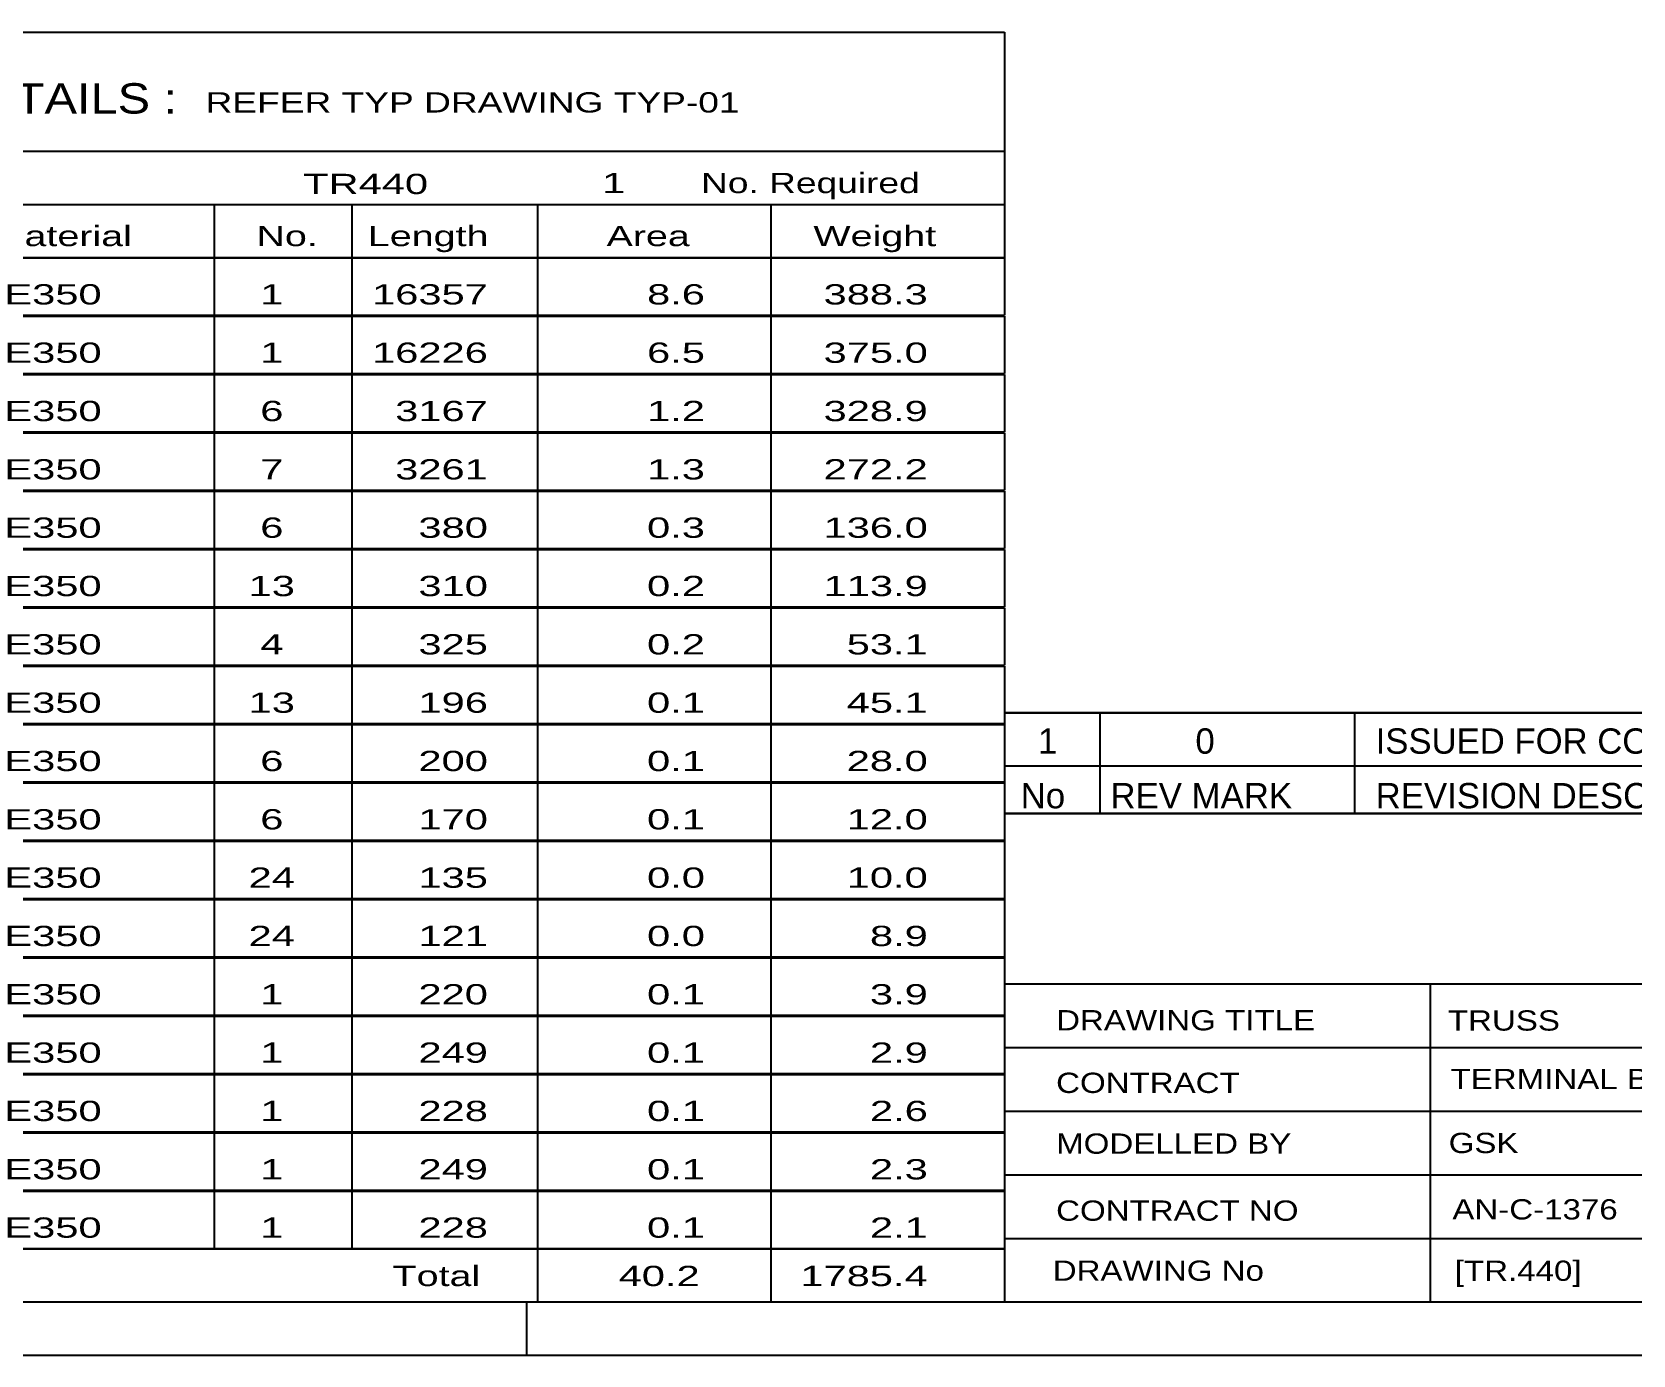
# Model space of a CAD drawing. Header units: millimetres. Extents: x -86 to 755, y -421 to 173.
# Drawn here: x 498.2 to 649.1, y -420.5 to -295.8 of the extents above; entities that cross this region are included whole.
import ezdxf

# ---------------------------------------------------------------- set-up
doc = ezdxf.new("R2010")
doc.units = ezdxf.units.MM
doc.styles.add('Arial Narrow', font='ARIALN.TTF', dxfattribs={"height": 0.2})

# ---------------------------------------------------------------- blocks, each defined once
blk = doc.blocks.new('Unknown-814409347-12951')
at = {"color": 7, "linetype": 'Continuous'}
for p, q in [((429.89, -295.77), (589.89, -295.77)), ((589.89, -295.77), (589.89, -307.02)), ((429.89, -307.02), (589.89, -307.02)), ((589.89, -307.02), (589.89, -312.02)), ((429.89, -312.02), (589.89, -312.02)), ((515.39, -312.02), (515.39, -317.02)), ((528.39, -312.02), (528.39, -317.02)), ((545.89, -312.02), (545.89, -317.02)), ((567.89, -312.02), (567.89, -317.02)), ((589.89, -312.02), (589.89, -317.02)), ((429.89, -317.02), (589.89, -317.02)), ((429.89, -317.07), (589.89, -317.07)), ((515.39, -317.02), (515.39, -322.52)), ((528.39, -317.02), (528.39, -322.52)), ((545.89, -317.02), (545.89, -322.52)), ((567.89, -317.02), (567.89, -322.52)), ((589.89, -317.07), (589.89, -322.47)), ((429.89, -322.47), (589.89, -322.47)), ((429.89, -322.57), (589.89, -322.57)), ((515.39, -322.52), (515.39, -328.02)), ((528.39, -322.52), (528.39, -328.02)), ((545.89, -322.52), (545.89, -328.02)), ((567.89, -322.52), (567.89, -328.02)), ((589.89, -322.57), (589.89, -327.97)), ((429.89, -327.97), (589.89, -327.97)), ((429.89, -328.07), (589.89, -328.07)), ((515.39, -328.02), (515.39, -333.52)), ((528.39, -328.02), (528.39, -333.52)), ((545.89, -328.02), (545.89, -333.52)), ((567.89, -328.02), (567.89, -333.52)), ((589.89, -328.07), (589.89, -333.47)), ((429.89, -333.47), (589.89, -333.47)), ((429.89, -333.57), (589.89, -333.57)), ((515.39, -333.52), (515.39, -339.02)), ((528.39, -333.52), (528.39, -339.02)), ((545.89, -333.52), (545.89, -339.02)), ((567.89, -333.52), (567.89, -339.02)), ((589.89, -333.57), (589.89, -338.97)), ((429.89, -338.97), (589.89, -338.97)), ((429.89, -339.07), (589.89, -339.07)), ((515.39, -339.02), (515.39, -344.52)), ((528.39, -339.02), (528.39, -344.52)), ((545.89, -339.02), (545.89, -344.52)), ((567.89, -339.02), (567.89, -344.52)), ((589.89, -339.07), (589.89, -344.47)), ((429.89, -344.47), (589.89, -344.47)), ((429.89, -344.57), (589.89, -344.57)), ((515.39, -344.52), (515.39, -350.02)), ((528.39, -344.52), (528.39, -350.02)), ((545.89, -344.52), (545.89, -350.02)), ((567.89, -344.52), (567.89, -350.02)), ((589.89, -344.57), (589.89, -349.97)), ((429.89, -349.97), (589.89, -349.97)), ((429.89, -350.07), (589.89, -350.07)), ((515.39, -350.02), (515.39, -355.52)), ((528.39, -350.02), (528.39, -355.52)), ((545.89, -350.02), (545.89, -355.52)), ((567.89, -350.02), (567.89, -355.52)), ((589.89, -350.07), (589.89, -355.47)), ((429.89, -355.47), (589.89, -355.47)), ((429.89, -355.57), (589.89, -355.57)), ((515.39, -355.52), (515.39, -361.02)), ((528.39, -355.52), (528.39, -361.02)), ((545.89, -355.52), (545.89, -361.02)), ((567.89, -355.52), (567.89, -361.02)), ((589.89, -355.57), (589.89, -360.97)), ((429.89, -360.97), (589.89, -360.97)), ((429.89, -361.07), (589.89, -361.07)), ((515.39, -361.02), (515.39, -366.52)), ((528.39, -361.02), (528.39, -366.52)), ((545.89, -361.02), (545.89, -366.52)), ((567.89, -361.02), (567.89, -366.52)), ((589.89, -361.07), (589.89, -366.47)), ((429.89, -366.47), (589.89, -366.47)), ((429.89, -366.57), (589.89, -366.57)), ((515.39, -366.52), (515.39, -372.02)), ((528.39, -366.52), (528.39, -372.02)), ((545.89, -366.52), (545.89, -372.02)), ((567.89, -366.52), (567.89, -372.02)), ((589.89, -366.57), (589.89, -371.97)), ((429.89, -371.97), (589.89, -371.97)), ((429.89, -372.07), (589.89, -372.07)), ((515.39, -372.02), (515.39, -377.52)), ((528.39, -372.02), (528.39, -377.52)), ((545.89, -372.02), (545.89, -377.52)), ((567.89, -372.02), (567.89, -377.52)), ((589.89, -372.07), (589.89, -377.47)), ((429.89, -377.47), (589.89, -377.47)), ((429.89, -377.57), (589.89, -377.57)), ((515.39, -377.52), (515.39, -383.02)), ((528.39, -377.52), (528.39, -383.02)), ((545.89, -377.52), (545.89, -383.02)), ((567.89, -377.52), (567.89, -383.02)), ((589.89, -377.57), (589.89, -382.97)), ((429.89, -382.97), (589.89, -382.97)), ((429.89, -383.07), (589.89, -383.07)), ((515.39, -383.02), (515.39, -388.52)), ((528.39, -383.02), (528.39, -388.52)), ((545.89, -383.02), (545.89, -388.52)), ((567.89, -383.02), (567.89, -388.52)), ((589.89, -383.07), (589.89, -388.47)), ((429.89, -388.47), (589.89, -388.47)), ((429.89, -388.57), (589.89, -388.57)), ((515.39, -388.52), (515.39, -394.02)), ((528.39, -388.52), (528.39, -394.02)), ((545.89, -388.52), (545.89, -394.02)), ((567.89, -388.52), (567.89, -394.02)), ((589.89, -388.57), (589.89, -393.97)), ((429.89, -393.97), (589.89, -393.97)), ((429.89, -394.07), (589.89, -394.07)), ((515.39, -394.02), (515.39, -399.52)), ((528.39, -394.02), (528.39, -399.52)), ((545.89, -394.02), (545.89, -399.52)), ((567.89, -394.02), (567.89, -399.52)), ((589.89, -394.07), (589.89, -399.47)), ((429.89, -399.47), (589.89, -399.47)), ((429.89, -399.57), (589.89, -399.57)), ((515.39, -399.52), (515.39, -405.02)), ((528.39, -399.52), (528.39, -405.02)), ((545.89, -399.52), (545.89, -405.02)), ((567.89, -399.52), (567.89, -405.02)), ((589.89, -399.57), (589.89, -404.97)), ((429.89, -404.97), (589.89, -404.97)), ((429.89, -405.07), (589.89, -405.07)), ((515.39, -405.02), (515.39, -410.52)), ((528.39, -405.02), (528.39, -410.52)), ((545.89, -405.02), (545.89, -410.52)), ((567.89, -405.02), (567.89, -410.52)), ((589.89, -405.07), (589.89, -410.47)), ((429.89, -410.47), (589.89, -410.47)), ((429.89, -410.52), (589.89, -410.52)), ((545.89, -410.52), (545.89, -415.52)), ((567.89, -410.52), (567.89, -415.52)), ((589.89, -410.52), (589.89, -415.52)), ((429.89, -415.52), (589.89, -415.52))]:
    blk.add_line(p, q, dxfattribs=at)
at = {"color": 7, "style": 'Arial Narrow'}
for s, height, width, p in [('GENERAL NOTES & WELD DETAILS :', 2.8633, 1.4, (431.04, -303.46)), ('REFER TYP DRAWING TYP-01', 1.9089, 1.6, (514.59, -303.36)), ('TR440', 1.909, 1.794707, (523.79, -311.05)), ('1', 1.91, 1.794707, (551.97, -310.96)), ('No. Required', 1.9089, 1.6, (561.3, -310.96)), ('Material', 1.909, 1.7, (494.43, -315.96)), ('No.', 1.909, 1.7, (519.39, -315.96)), ('Length', 1.909, 1.7, (529.89, -315.96)), ('Area', 1.909, 1.7, (552.39, -315.96)), ('Weight', 1.909, 1.7, (571.89, -315.96))]:
    blk.add_text(s, height=height, dxfattribs=dict(at, width=width)).set_placement(p)
at = {"color": 7, "linetype": 'Continuous', "style": 'Arial Narrow'}
for s, height, width, p in [('E350', 1.909, 1.794707, (495.63, -321.46)), ('1', 1.91, 1.794707, (519.75, -321.46)), ('16357', 1.909, 1.794707, (530.29, -321.46)), ('8.6', 1.909, 1.794707, (556.21, -321.46)), ('388.3', 1.909, 1.794707, (572.85, -321.46)), ('E350', 1.909, 1.794707, (495.63, -326.96)), ('1', 1.91, 1.794707, (519.75, -326.96)), ('16226', 1.909, 1.794707, (530.29, -326.96)), ('6.5', 1.909, 1.794707, (556.21, -326.96)), ('375.0', 1.909, 1.794707, (572.85, -326.96)), ('E350', 1.909, 1.794707, (495.63, -332.46)), ('6', 1.91, 1.794707, (519.75, -332.46)), ('3167', 1.909, 1.794707, (532.47, -332.46)), ('1.2', 1.909, 1.794707, (556.21, -332.46)), ('328.9', 1.909, 1.794707, (572.85, -332.46)), ('E350', 1.909, 1.794707, (495.63, -337.96)), ('7', 1.91, 1.794707, (519.75, -337.96)), ('3261', 1.909, 1.794707, (532.47, -337.96)), ('1.3', 1.909, 1.794707, (556.21, -337.96)), ('272.2', 1.909, 1.794707, (572.85, -337.96)), ('E350', 1.909, 1.794707, (495.63, -343.46)), ('6', 1.91, 1.794707, (519.75, -343.46)), ('380', 1.909, 1.794707, (534.66, -343.46)), ('0.3', 1.909, 1.794707, (556.21, -343.46)), ('136.0', 1.909, 1.794707, (572.85, -343.46)), ('E350', 1.909, 1.794707, (495.63, -348.96)), ('13', 1.909, 1.794707, (518.65, -348.96)), ('310', 1.909, 1.794707, (534.66, -348.96)), ('0.2', 1.909, 1.794707, (556.21, -348.96)), ('113.9', 1.909, 1.794707, (572.85, -348.96)), ('E350', 1.909, 1.794707, (495.63, -354.46)), ('4', 1.91, 1.794707, (519.75, -354.46)), ('325', 1.909, 1.794707, (534.66, -354.46)), ('0.2', 1.909, 1.794707, (556.21, -354.46)), ('53.1', 1.909, 1.794707, (575.03, -354.46)), ('E350', 1.909, 1.794707, (495.63, -359.96)), ('13', 1.909, 1.794707, (518.65, -359.96)), ('196', 1.909, 1.794707, (534.66, -359.96)), ('0.1', 1.909, 1.794707, (556.21, -359.96)), ('45.1', 1.909, 1.794707, (575.03, -359.96)), ('E350', 1.909, 1.794707, (495.63, -365.46)), ('6', 1.91, 1.794707, (519.75, -365.46)), ('200', 1.909, 1.794707, (534.66, -365.46)), ('0.1', 1.909, 1.794707, (556.21, -365.46)), ('28.0', 1.909, 1.794707, (575.03, -365.46)), ('E350', 1.909, 1.794707, (495.63, -370.96)), ('6', 1.91, 1.794707, (519.75, -370.96)), ('170', 1.909, 1.794707, (534.66, -370.96)), ('0.1', 1.909, 1.794707, (556.21, -370.96)), ('12.0', 1.909, 1.794707, (575.03, -370.96)), ('E350', 1.909, 1.794707, (495.63, -376.46)), ('24', 1.909, 1.794707, (518.65, -376.46)), ('135', 1.909, 1.794707, (534.66, -376.46)), ('0.0', 1.909, 1.794707, (556.21, -376.46)), ('10.0', 1.909, 1.794707, (575.03, -376.46)), ('E350', 1.909, 1.794707, (495.63, -381.96)), ('24', 1.909, 1.794707, (518.65, -381.96)), ('121', 1.909, 1.794707, (534.66, -381.96)), ('0.0', 1.909, 1.794707, (556.21, -381.96)), ('8.9', 1.909, 1.794707, (577.22, -381.96)), ('E350', 1.909, 1.794707, (495.63, -387.46)), ('1', 1.91, 1.794707, (519.75, -387.46)), ('220', 1.909, 1.794707, (534.66, -387.46)), ('0.1', 1.909, 1.794707, (556.21, -387.46)), ('3.9', 1.909, 1.794707, (577.22, -387.46)), ('E350', 1.909, 1.794707, (495.63, -392.96)), ('1', 1.91, 1.794707, (519.75, -392.96)), ('249', 1.909, 1.794707, (534.66, -392.96)), ('0.1', 1.909, 1.794707, (556.21, -392.96)), ('2.9', 1.909, 1.794707, (577.22, -392.96)), ('E350', 1.909, 1.794707, (495.63, -398.46)), ('1', 1.91, 1.794707, (519.75, -398.46)), ('228', 1.909, 1.794707, (534.66, -398.46)), ('0.1', 1.909, 1.794707, (556.21, -398.46)), ('2.6', 1.909, 1.794707, (577.22, -398.46)), ('E350', 1.909, 1.794707, (495.63, -403.96)), ('1', 1.91, 1.794707, (519.75, -403.96)), ('249', 1.909, 1.794707, (534.66, -403.96)), ('0.1', 1.909, 1.794707, (556.21, -403.96)), ('2.3', 1.909, 1.794707, (577.22, -403.96)), ('E350', 1.909, 1.794707, (495.63, -409.46)), ('1', 1.91, 1.794707, (519.75, -409.46)), ('228', 1.909, 1.794707, (534.66, -409.46)), ('0.1', 1.909, 1.794707, (556.21, -409.46)), ('2.1', 1.909, 1.794707, (577.22, -409.46)), ('Total', 1.909, 1.7, (532.22, -414.02)), ('40.2', 1.909, 1.794707, (553.53, -414.02)), ('1785.4', 1.909, 1.794707, (570.66, -414.02))]:
    blk.add_text(s, height=height, dxfattribs=dict(at, width=width)).set_placement(p)
blk = doc.blocks.new('Unknown-814409347-1133')
at = {"color": 5, "linetype": 'Continuous'}
for p, q in [((-81.11, -415.52), (749.89, -415.52)), ((544.89, -420.52), (544.89, -415.52)), ((-86.11, -420.52), (754.89, -420.52))]:
    blk.add_line(p, q, dxfattribs=at)
blk = doc.blocks.new('Unknown-814409347-12950')
at = {"color": 7, "linetype": 'Continuous'}
for p, q in [((589.89, -369.47), (589.89, -415.52)), ((589.89, -369.47), (749.89, -369.47)), ((589.89, -385.52), (749.89, -385.52)), ((630.03, -385.52), (630.03, -415.52)), ((589.89, -391.52), (749.89, -391.52)), ((589.89, -397.52), (749.89, -397.52)), ((589.89, -403.52), (749.89, -403.52)), ((589.89, -409.52), (731.89, -409.52)), ((589.89, -415.52), (749.89, -415.52))]:
    blk.add_line(p, q, dxfattribs=at)
at = {"color": 7, "style": 'Arial Narrow', "width": 1.425378}
for s, height, p in [('DRAWING TITLE', 1.9089, (594.77, -389.91)), ('TRUSS', 1.909, (631.7, -389.93)), ('CONTRACT', 1.909, (594.77, -395.81)), ('TERMINAL BUILDING', 1.9089, (631.95, -395.45)), ('MODELLED BY', 1.9089, (594.77, -401.54)), ('GSK', 1.909, (631.77, -401.48)), ('CONTRACT NO', 1.9089, (594.77, -407.86)), ('AN-C-1376', 1.909, (632.12, -407.74)), ('DRAWING No', 1.909, (594.45, -413.52)), ('[TR.440]', 1.909, (632.35, -413.53))]:
    blk.add_text(s, height=height, dxfattribs=at).set_placement(p)
blk = doc.blocks.new('Unknown-814409347-12953')
at = {"color": 7, "linetype": 'Continuous'}
for p, q in [((589.89, -359.97), (749.89, -359.97)), ((749.89, -359.97), (589.89, -359.97)), ((589.89, -359.97), (589.89, -364.97)), ((598.89, -359.97), (598.89, -364.97)), ((622.89, -359.97), (622.89, -364.97)), ((589.89, -364.97), (749.89, -364.97)), ((589.89, -364.97), (589.89, -369.47)), ((589.89, -364.97), (749.89, -364.97)), ((598.89, -364.97), (598.89, -369.47)), ((622.89, -364.97), (622.89, -369.47)), ((749.89, -369.47), (589.89, -369.47))]:
    blk.add_line(p, q, dxfattribs=at)
at = {"color": 7, "linetype": 'Continuous', "style": 'Arial Narrow'}
for s, height, width, p in [('1', 2.39, 1.196471, (593.05, -363.82)), ('0', 2.39, 1.196471, (607.9, -363.82)), ('ISSUED FOR CONSTRUCTION', 2.3861, 1.196471, (624.89, -363.82)), ('No', 2.386, 1.2, (591.43, -368.97)), ('REV MARK', 2.386, 1.2, (599.89, -368.97)), ('REVISION DESCRIPTION', 2.3861, 1.2, (624.89, -368.97))]:
    blk.add_text(s, height=height, dxfattribs=dict(at, width=width)).set_placement(p)

msp = doc.modelspace()

# ---------------------------------------------------------------- block references
for name in ['Unknown-814409347-1133', 'Unknown-814409347-12951', 'Unknown-814409347-12953', 'Unknown-814409347-12950']:
    msp.add_blockref(name, (0, 0))

doc.saveas('drawing.dxf')
